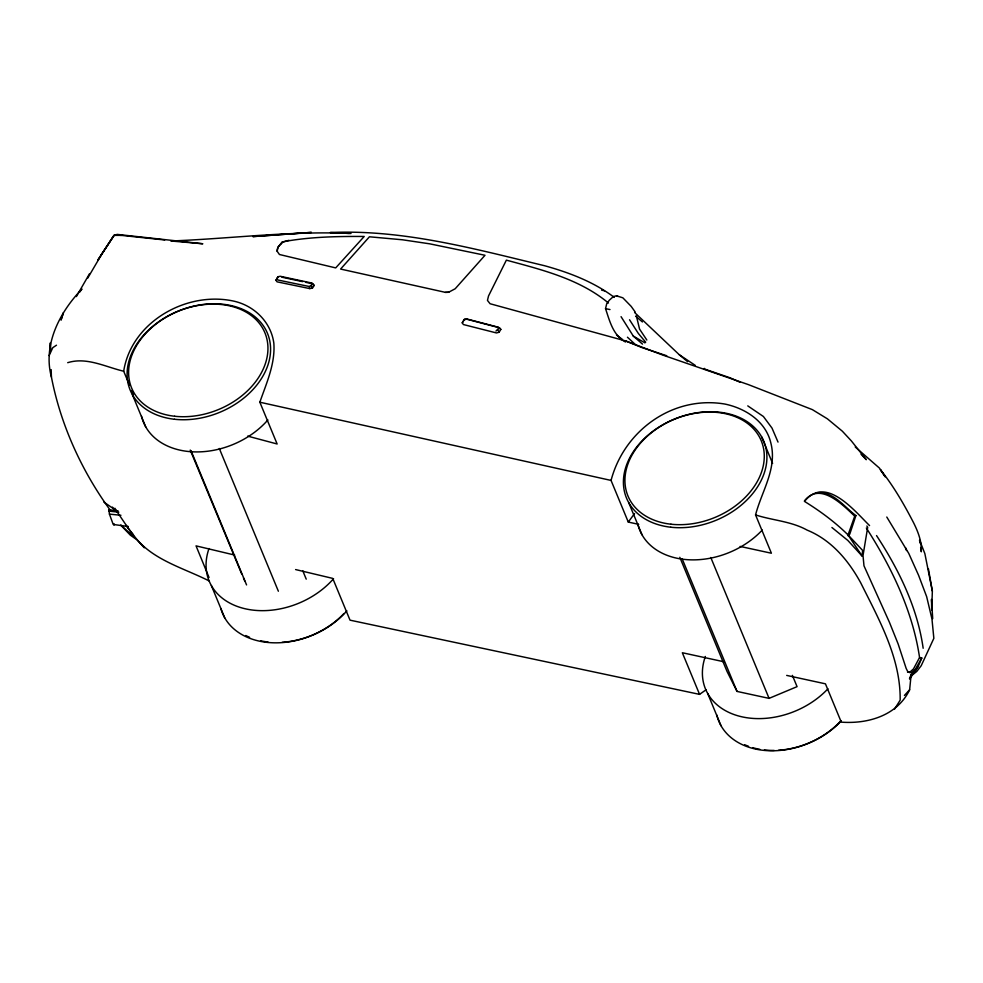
<?xml version="1.0" encoding="UTF-8"?>
<svg xmlns="http://www.w3.org/2000/svg" width="983" height="983" viewBox="0 0 983 983"><rect width="100%" height="100%" fill="white"/><g stroke="black" fill="none" stroke-linecap="round" stroke-linejoin="round"><path stroke-width="1.47" d="M277.169 251.304L278.029 247.163L282.477 241.879C309.203 236.842 337.022 236.289 364.201 236.473L335.695 267.904L279.442 254.499L277.169 251.304L277.206 249.461L278.029 247.163L282.477 241.879M128.331 526.519L113.205 524.443L109.445 514.134L108.966 509.735L118.095 510.853M113.991 525.155L114.102 523.816M110.379 510.374C81.712 471.004 60.713 425.025 51.423 377.067C42.65 344.419 59.926 311.93 81.933 289.027L79.549 292.27M786.683 675.407L825.437 683.824L841.288 722.136C867.903 724.152 897.319 715.55 909.631 689.796L911.143 674.608L913.404 673.134L909.877 678.774M831.925 527.502L847.85 540.453L862.079 556.009L862.632 550.431L847.985 534.863C834.948 522.01 820.068 511.037 804.499 501.416C825.585 474.912 854.411 510.755 869.562 525.598M625.52 342.01C613.109 335.436 609.669 320.974 605.54 308.662L606.72 303.735L609.349 300.184L613.441 296.51L616.525 295.834L622.841 297.812L631.184 306.389L635.251 312.066M129.424 384.992L123.686 371.218C131.403 322.006 186.266 291.005 233.18 301.007C253.909 305.332 270.989 321.908 273.839 343.178C275.375 363.833 266.454 383.137 259.844 402.207L277.132 443.984L247.655 436.12M740.101 546.425L771.409 553.232L755.558 514.92C761.69 491.095 777.442 468.621 770.844 442.989C765.843 421.424 745.532 408.387 724.999 404.074C673.122 395.191 624.217 430.333 611.057 480.429L628.284 522.071L638.717 524.344M61.13 319.917L63.379 312.877L61.044 319.77M815.632 492.999C832.368 489.939 843.992 506.773 855.898 515.584L854.731 516.161L847.801 535.637M855.898 515.584L849.742 534.224L847.985 534.863L862.079 556.009M704.393 368.981L730.099 377.828L739.843 382.154M278.128 276.714L275.94 280.29L277.046 281.838L309.768 288.597L312.459 288.019L314.241 285.426L311.758 283.018L280.216 276.272L278.128 276.714L275.94 280.29M909.533 678.467L911.143 674.608M866.342 528.006C891.532 567.203 912.74 611.119 919.56 657.504L913.502 668.882L909.619 672.36M49.15 355.588L52.787 347.675L56.486 345.205M919.56 657.504L921.784 657.996L915.37 669.288L911.474 672.765L907.518 672.065M914.178 672.188L918.245 666.277L921.784 657.996M87.634 278.25L102.527 252.864L114.04 235.367L117.186 234.396L202.817 243.772L170.882 240.995C230.907 238.66 290.919 230.673 351.017 233.487M76.367 296.583L89.576 273.63M462.243 322.854L464.418 319.315L466.52 318.885L498.295 327.216L500.826 329.403L499.118 332.242L496.476 332.942L463.398 324.55L462.243 322.854L463.472 320.9M495.985 331.05L498.688 328.236M894.444 709.271L900.158 700.166C900.76 658.094 878.999 619.523 860.727 582.833C848.452 560.371 831.335 539.974 807.092 530.095C791.032 521.187 772.515 520.449 755.558 514.92M114.04 235.367L97.808 260.163L114.04 235.367L121.314 235.379L118.279 235.048L164.739 239.975M909.558 678.786L918.245 666.277M277.12 278.177L277.697 279.971L309.338 286.52L311.193 285.414L312.152 284.026L311.758 283.018M464.418 319.315L464.001 319.905L466.618 319.18L499.573 327.794L500.826 329.403M628.284 522.071L634.563 513.556M904.421 695.436L909.631 689.796M280.45 244.288L282.588 242.162L288.928 240.307M804.401 500.961C819.81 481.179 842.615 504.795 854.731 516.161M912.089 675.223L916.758 671.45L921.206 665.712L933.85 638.336L931.958 618.946L926.65 596.644L918.552 575.227L908.771 553.441L886.789 517.033M295.6 569.562L332.745 578.397L350.022 620.162L699.564 694.367L706.199 689.697M679.818 557.312L727.027 671.438L737.029 691.418L769.075 698.372L797.066 686.65L792.396 675.382M703.767 368.723L704.578 368.428M448.592 292.27L455.19 288.756L485.012 255.273L429.669 243.821L402.44 239.778L369.436 236.792L340.585 269.059L445.397 292.356L448.592 292.27L445.397 292.356M67.704 362.678C86.676 356.768 105.402 366.917 123.686 371.218M349.383 233.438L330.276 232.529C403.19 229.223 474.334 248.846 544.594 265.729C569.28 272.586 593.695 281.851 614.314 297.394M109.445 514.134L120.934 515.276M108.843 511.086L118.82 512.204M120.811 525.057L129.596 533.056L132.508 533.609C149.821 559.388 182.813 567.523 209.379 581.051M605.54 308.662L610.001 309.559M259.844 402.207L611.057 480.429M281.9 277.194L302.641 281.654M305.602 282.293L313.012 283.89M724.078 661.805L682.337 652.737L699.564 694.367M601.608 290.132L604.496 290.821M234.679 555.063L196.047 545.872L209.035 577.488M861.059 454.269L866.306 459.7L851.352 440.9L842.32 431.181L827.391 418.819L812.363 409.628L748.395 384.611L663.23 355.232L625.741 340.978L490.087 303.735L487.457 300.417L488.526 295.969L506.368 260.139C541.989 269.797 579.405 278.914 608.452 303.022M666.769 355.76L641.948 347.564L625.741 340.978M616.525 295.834L617.902 296.436M103.928 502.129L116.313 510.644L133.565 536.054L129.596 533.056M695.214 365.332L679.339 354.789L634.613 312.496M616.525 335.019L622.3 339.319M621.059 316.661L633.31 336.1L644.971 342.895M909.373 672.47L907.665 671.414L906.179 668.465L898.13 643.939L889.48 622.411L863.983 565.815L863.013 555.616L867.694 527.257L866.859 526.003M312.152 284.026L314.241 285.426M747.768 405.881L763.398 416.497L771.987 428.06L778.02 442.092M855.247 446.995L879.416 468.08L885.228 476.804L880.387 469.628C893.547 486.044 904.127 504.451 913.637 522.858C918.061 531.778 921.968 541.694 921.292 551.782L920.641 547.42M679.339 354.777L687.596 361.658M635.62 316.182L642.427 321.957M633.31 336.1L642.513 344.111M108.966 509.735L109.752 510.447M627.449 337.218L634.981 344.173M125.775 525.229L132.508 533.609M121.056 525.487L130.346 535.157L137.018 539.876L144.292 547.801M645.708 342.219L638.336 333.446L629.538 319.77M112.467 507.105L115.072 510.914M646.839 340.02L639.564 329.108L636.431 316.071M876.529 535.563C898.892 569.784 917.385 607.42 923.16 648.264M114.888 508.223L116.313 510.644M497.767 329.76L499.118 332.242M311.193 285.414L312.459 288.019M241.658 573.863L190.235 450.067M243.489 578.016L244.706 580.793M131.722 390.497L133.442 394.638M761.616 436.845L772.601 463.411M710.795 557.508L769.075 698.372M682.239 558.983L737.029 691.418M628.702 502.608L642.01 534.777M707.686 693.519L720.994 725.687M302.739 570.705L306.229 579.147M219.307 448.469L278.373 591.225M191.034 450.693L246.561 584.922M132.386 394.65L145.693 426.819M211.37 585.561L224.677 617.729M905.54 547.691L906.473 550.529M932.707 618.663L931.503 599.421L931.687 610.32L932.351 591.127L924.856 553.601L919.56 540.134L919.99 543.046M309.338 286.52L309.768 288.597M932.351 591.127L928.419 568.862M51.177 369.633L51.423 377.067M840.256 721.473A72.128 53.119 -22.5 0 1 778.511 750.262M774.199 750.434A72.128 53.119 -22.5 0 1 764.369 749.968M759.859 749.329A72.128 53.119 -22.5 0 1 752.634 747.645M748.542 746.306A72.128 53.119 -22.5 0 1 744.623 744.696M827.944 688.788A74.29 54.716 -22.5 0 1 739.4 716.202A74.29 54.716 -22.5 0 1 705.339 656.472M841.251 720.957A74.29 54.716 -22.5 0 1 768.116 750.693A74.29 54.716 -22.5 0 1 716.816 715.034M762.28 530.046A74.29 54.716 -22.5 0 1 689.132 559.782A74.29 54.716 -22.5 0 1 637.832 524.123M267.892 419.938A74.29 54.716 -22.5 0 1 194.265 451.885A74.29 54.716 -22.5 0 1 141.515 416.165M343.927 613.515A72.128 53.119 -22.5 0 1 282.182 642.304M268.04 642.01A72.128 53.119 -22.5 0 1 260.593 640.781M249.596 637.303A72.128 53.119 -22.5 0 1 245.811 635.522M333.569 578.68A74.29 54.716 -22.5 0 1 244.398 608.588A74.29 54.716 -22.5 0 1 209.01 548.514M346.876 610.848A74.29 54.716 -22.5 0 1 274.159 642.821A74.29 54.716 -22.5 0 1 220.856 608.465M311.292 232.393L252.889 236.596L311.292 232.406M50.563 350.317L50.317 342.883L50.526 350.39M670.811 527.22A74.29 54.716 -22.5 0 0 765.794 447.486A74.29 54.716 -22.5 0 0 648.866 434.461A74.29 54.716 -22.5 0 0 670.811 527.22M670.959 524.209A72.128 53.119 -22.5 0 0 763.189 446.798A72.128 53.119 -22.5 0 0 649.665 434.142A72.128 53.119 -22.5 0 0 670.959 524.209M174.495 419.262A74.29 54.716 -22.5 0 0 269.465 339.528A74.29 54.716 -22.5 0 0 152.549 326.503A74.29 54.716 -22.5 0 0 174.495 419.262M174.642 416.251A72.128 53.119 -22.5 0 0 266.86 338.84A72.128 53.119 -22.5 0 0 153.336 326.184A72.128 53.119 -22.5 0 0 174.642 416.251"/></g></svg>
